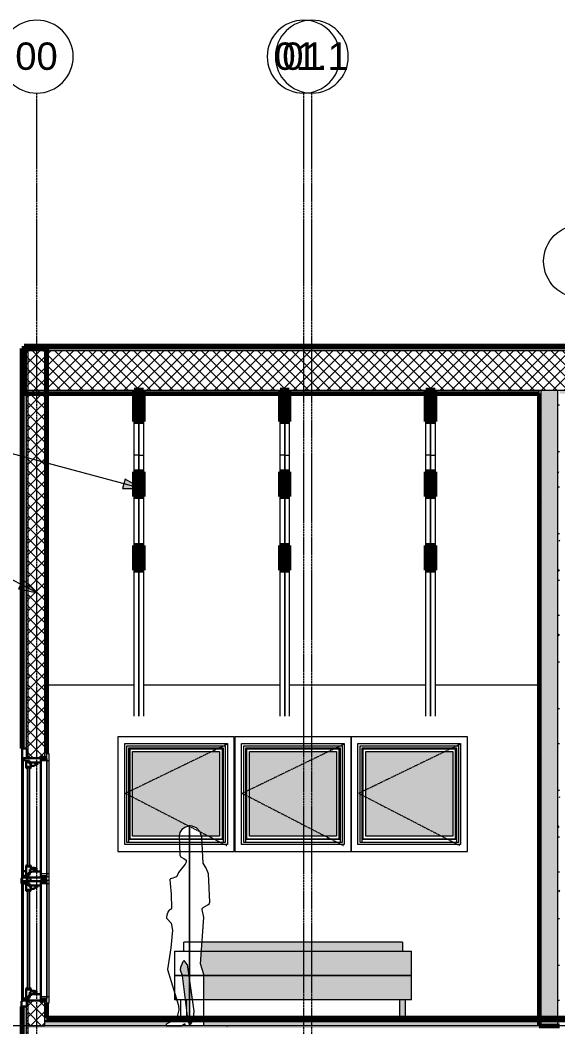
# Model space of a CAD drawing. Header units: inches. Extents: x -3207 to -1923, y -226 to 478.
# Drawn here: x -2717.9 to -2540.9, y 146.9 to 478.1 of the extents above; entities that cross this region are included whole.
import ezdxf

# ---------------------------------------------------------------- set-up
doc = ezdxf.new("R2010")
doc.units = ezdxf.units.IN
doc.header["$MEASUREMENT"] = 0
doc.linetypes.add('Dash 1_16_', pattern=[0.125, 0.0625, -0.0625])
doc.linetypes.add('Grid Line 1_2_', pattern=[0.875, 0.5, -0.125, 0.125, -0.125])
for name, color, linetype, lineweight in [('A-DETL-GENF', 92, 'Continuous', 9), ('A-FLOR', 192, 'Continuous', 18), ('A-FLOR-1', 192, 'Continuous', 60), ('A-FLOR-LEVL-1', 51, 'Grid Line 1_2_', 9), ('A-FLOR-MCUT', 51, 'Continuous', 18), ('A-FLOR-PATT-1', 8, 'Continuous', 9), ('A-GLAZ', 151, 'Continuous', 18), ('A-GLAZ-1', 151, 'Continuous', 9), ('A-GLAZ-2', 151, 'Continuous', 30), ('A-GLAZ-3', 151, 'Dash 1_16_', 9), ('A-ROOF', 132, 'Continuous', 18), ('A-ROOF-1', 132, 'Continuous', 60), ('A-ROOF-PATT-1', 132, 'Continuous', 9), ('A-WALL', 113, 'Continuous', 18), ('A-WALL-PATT-1', 111, 'Continuous', 9), ('G-ANNO-SYMB-1', 111, 'Continuous', 9), ('G-ANNO-TEXT', 231, 'Continuous', 9), ('I-FURN', 30, 'Continuous', 9), ('I-WALL', 2, 'Continuous', 18), ('I-WALL-1', 2, 'Continuous', 60), ('S-BEAM', 12, 'Continuous', 9), ('S-BEAM-1', 12, 'Continuous', 60), ('S-GRID-1', 1, 'Grid Line 1_2_', 9), ('S-GRID-IDEN', 1, 'Continuous', 9)]:
    doc.layers.add(name, color=color, linetype=linetype, lineweight=lineweight)
doc.styles.add('Arial', font='arial.ttf', dxfattribs={"height": 9})
pattern_1 = [(0, (-2625.466, 124.937), (0, 2.399), []), (315, (-2625.466, 124.937), (2.398506, 0), [3.393, -3.393]), (45, (-2625.466, 124.937), (2.398506, 0), [3.393, -3.393])]
pattern_2 = [(0, (-2625.466, 124.937), (15.36, 3.84), [0.634, -10.886, 0.634, -10.886, -61.44]), (0, (-2625.466, 124.937), (15.36, 3.84), [-23.04, 0.634, -22.406, 0.634, -10.886, -26.88]), (0, (-2625.466, 124.937), (15.36, 3.84), [-57.6, 0.634, -7.046, 0.634, -18.566]), (120, (-2619.706, 126.857), (-11.00554, 11.38215), [0.634, -10.886, 0.634, -10.886, -61.44]), (120, (-2619.706, 126.857), (-11.00554, 11.38215), [-23.04, 0.634, -22.406, 0.634, -10.886, -26.88]), (120, (-2619.706, 126.857), (-11.00554, 11.38215), [-57.6, 0.634, -7.046, 0.634, -18.566]), (240, (-2617.786, 134.537), (-4.35446, -15.22215), [0.634, -10.886, 0.634, -10.886, -61.44]), (240, (-2617.786, 134.537), (-4.35446, -15.22215), [-23.04, 0.634, -22.406, 0.634, -10.886, -26.88]), (240, (-2617.786, 134.537), (-4.35446, -15.22215), [-57.6, 0.634, -7.046, 0.634, -18.566])]
pattern_3 = [(45, (-2625.466, 124.937), (-1.856155, 1.856155), []), (135, (-2625.466, 124.937), (-1.856155, -1.856155), [])]

# ---------------------------------------------------------------- blocks, each defined once
blk = doc.blocks.new('Bed-Standard - King 78_ x 80_-1391540-Section 12')
at = {"layer": 'I-FURN'}
for points in [[(-2655.83, 171.75), (-2592.09, 171.75), (-2592.09, 173.75), (-2658.08, 173.75), (-2658.22, 171.75), (-2657.41, 171.75)], [(-2657.41, 173.75), (-2592.09, 173.75), (-2592.09, 174.75), (-2658, 174.75), (-2658.08, 173.75)], [(-2589.84, 163.75), (-2589.09, 163.75), (-2589.09, 171.75), (-2590.09, 171.75), (-2590.09, 163.75)], [(-2589.16, 155.75), (-2589.09, 155.75), (-2589.09, 163.75), (-2590.09, 163.75), (-2590.09, 155.75), (-2589.22, 155.75)], [(-2666.41, 155.75), (-2667.09, 157.98), (-2667.09, 155.75), (-2666.59, 155.75)], [(-2663.09, 152.25), (-2663.09, 155.75), (-2663.52, 155.75), (-2663.11, 152.44)], [(-2593.09, 149.75), (-2591.09, 149.75), (-2591.09, 155.75), (-2593.09, 155.75), (-2593.09, 151.52)]]:
    blk.add_hatch(color=256, dxfattribs=at).paths.add_polyline_path(points, flags=0)
h = blk.add_hatch(color=256, dxfattribs=at)
h.paths.add_polyline_path([(-2601.34, 163.75), (-2590.09, 163.75), (-2590.09, 171.75), (-2658.22, 171.75), (-2658.52, 167.58), (-2657.51, 164.09), (-2657.51, 163.75), (-2637.67, 163.75)], flags=0)
h.paths.add_polyline_path([(-2664.21, 163.75), (-2662.42, 163.75), (-2662.95, 167.35), (-2663.93, 168.76), (-2664.21, 168.37), (-2665.04, 166.55), (-2665.16, 165.54), (-2664.51, 163.75)], flags=0)
h = blk.add_hatch(color=256, dxfattribs=at)
h.paths.add_polyline_path([(-2663.52, 155.75), (-2661.24, 155.75), (-2662.42, 163.75), (-2664.53, 163.75), (-2664.51, 163.69), (-2663.58, 156.23)], flags=0)
h.paths.add_polyline_path([(-2657.41, 155.75), (-2590.09, 155.75), (-2590.09, 163.75), (-2657.51, 163.75), (-2657.46, 155.75)], flags=0)
for p, q in [((-2658, 174.75), (-2664.09, 174.75)), ((-2664.09, 173.75), (-2664.09, 174.75)), ((-2664.09, 171.75), (-2664.09, 173.75)), ((-2592.09, 174.75), (-2658, 174.75)), ((-2592.09, 174.75), (-2592.09, 173.75)), ((-2592.09, 173.75), (-2592.09, 171.75)), ((-2667.09, 171.75), (-2667.09, 163.75)), ((-2667.09, 171.75), (-2666.09, 171.75)), ((-2666.09, 171.75), (-2658.22, 171.75)), ((-2658.22, 171.75), (-2590.09, 171.75)), ((-2590.09, 171.75), (-2589.09, 171.75)), ((-2589.09, 163.75), (-2589.09, 171.75)), ((-2667.09, 163.75), (-2667.09, 157.98)), ((-2667.09, 163.75), (-2666.09, 163.75)), ((-2666.09, 163.75), (-2667.09, 163.75)), ((-2666.09, 163.75), (-2664.53, 163.75)), ((-2664.53, 163.75), (-2666.09, 163.75)), ((-2664.53, 163.75), (-2662.42, 163.75)), ((-2662.42, 163.75), (-2664.53, 163.75)), ((-2662.42, 163.75), (-2657.51, 163.75)), ((-2657.51, 163.75), (-2662.42, 163.75)), ((-2657.51, 163.75), (-2590.09, 163.75)), ((-2590.09, 163.75), (-2657.51, 163.75)), ((-2590.09, 163.75), (-2589.09, 163.75)), ((-2589.09, 163.75), (-2590.09, 163.75)), ((-2589.09, 155.75), (-2589.09, 163.75)), ((-2667.09, 157.98), (-2667.09, 155.75)), ((-2666.42, 155.75), (-2667.09, 155.75)), ((-2666.09, 155.75), (-2666.42, 155.75)), ((-2663.52, 155.75), (-2666.09, 155.75)), ((-2665.09, 155.75), (-2665.09, 149.75)), ((-2661.24, 155.75), (-2663.52, 155.75)), ((-2663.09, 152.25), (-2663.09, 155.75)), ((-2657.46, 155.75), (-2661.24, 155.75)), ((-2590.09, 155.75), (-2657.46, 155.75)), ((-2593.09, 155.75), (-2593.09, 149.75)), ((-2591.09, 149.75), (-2591.09, 155.75)), ((-2589.09, 155.75), (-2590.09, 155.75)), ((-2663.09, 149.75), (-2663.09, 152.25))]:
    blk.add_line(p, q, dxfattribs=at)
blk = doc.blocks.new('florence 23626 - florence 23626-V4-Section 12')
at = {"layer": 'A-DETL-GENF'}
for p, q in [((-2663.53, 212.58), (-2664.7, 211.82)), ((-2661.68, 213.04), (-2663.53, 212.58)), ((-2662.18, 212.91), (-2662.18, 213.25)), ((-2662.18, 213.25), (-2662.18, 212.57)), ((-2662.18, 212.64), (-2662.18, 212.91)), ((-2662.18, 211.04), (-2662.18, 212.64)), ((-2662.18, 212.57), (-2662.18, 211.01)), ((-2659.85, 212.4), (-2661.68, 213.04)), ((-2658.7, 211.05), (-2659.85, 212.4)), ((-2665.32, 210.85), (-2665.57, 209.76)), ((-2665.57, 209.76), (-2665.32, 203.53)), ((-2664.7, 211.82), (-2665.32, 210.85)), ((-2662.18, 208.82), (-2662.18, 211.04)), ((-2662.18, 211.01), (-2662.18, 208.9)), ((-2662.18, 208.9), (-2662.18, 201.86)), ((-2662.18, 206.33), (-2662.18, 208.82)), ((-2658.08, 209.19), (-2658.7, 211.05)), ((-2657.7, 200.7), (-2658.08, 209.19)), ((-2662.18, 200.89), (-2662.18, 206.33)), ((-2665.32, 203.53), (-2665.14, 202.94)), ((-2665.14, 202.94), (-2664.88, 202.71)), ((-2664.88, 202.71), (-2664, 202.31)), ((-2664, 202.31), (-2663.32, 201.68)), ((-2663.61, 200.44), (-2665.84, 197.63)), ((-2663.33, 201.05), (-2663.61, 200.44)), ((-2663.32, 201.68), (-2663.33, 201.05)), ((-2662.18, 201.86), (-2662.18, 201.26)), ((-2662.18, 201.26), (-2662.18, 199.77)), ((-2662.18, 200.07), (-2662.18, 200.89)), ((-2662.18, 198.14), (-2662.18, 200.07)), ((-2662.18, 199.77), (-2662.18, 195.38)), ((-2656.64, 199.08), (-2657.7, 200.7)), ((-2655.98, 197.23), (-2656.64, 199.08)), ((-2668.44, 195.56), (-2668.61, 195.38)), ((-2668.09, 195.7), (-2668.44, 195.56)), ((-2667.63, 195.82), (-2668.09, 195.7)), ((-2667.13, 195.97), (-2667.63, 195.82)), ((-2666.69, 196.15), (-2667.13, 195.97)), ((-2666.36, 196.39), (-2666.69, 196.15)), ((-2665.84, 197.63), (-2666.36, 196.39)), ((-2662.18, 195.53), (-2662.18, 198.14)), ((-2662.18, 186.65), (-2662.18, 195.53)), ((-2655.44, 187.91), (-2655.98, 197.23)), ((-2668.61, 195.38), (-2668.52, 194.1)), ((-2668.52, 194.1), (-2668.2, 190.52)), ((-2662.18, 195.38), (-2662.18, 190.27)), ((-2668.2, 190.52), (-2668.14, 185.94)), ((-2662.18, 191.47), (-2662.18, 191.97)), ((-2662.18, 189.25), (-2662.18, 191.97)), ((-2662.18, 191.47), (-2662.18, 189.08)), ((-2662.18, 190.27), (-2662.18, 189.07)), ((-2662.18, 188.56), (-2662.18, 189.25)), ((-2662.18, 189.08), (-2662.18, 187.89)), ((-2662.18, 189.07), (-2662.18, 183.39)), ((-2668.45, 185.52), (-2668.84, 185.25)), ((-2668.14, 185.94), (-2668.45, 185.52)), ((-2662.18, 188.07), (-2662.18, 188.56)), ((-2662.18, 187.89), (-2662.18, 188.07)), ((-2662.18, 186.39), (-2662.18, 186.65)), ((-2662.18, 186.1), (-2662.18, 186.39)), ((-2662.18, 185.82), (-2662.18, 186.1)), ((-2662.18, 185.56), (-2662.18, 185.82)), ((-2662.18, 185.35), (-2662.18, 185.56)), ((-2658.01, 185.52), (-2657.99, 185.87)), ((-2657.41, 182.88), (-2658.01, 185.52)), ((-2657.99, 185.87), (-2657.69, 186.17)), ((-2657.69, 186.17), (-2656.09, 187.03)), ((-2656.09, 187.03), (-2655.66, 187.41)), ((-2655.66, 187.41), (-2655.44, 187.91)), ((-2669.66, 183.65), (-2669.75, 183.1)), ((-2669.75, 183.1), (-2669.71, 182.66)), ((-2669.71, 182.66), (-2669.52, 182.41)), ((-2669.19, 184.79), (-2669.66, 183.65)), ((-2669.52, 182.41), (-2668.23, 180.98)), ((-2668.84, 185.25), (-2669.19, 184.79)), ((-2662.18, 185.2), (-2662.18, 185.35)), ((-2662.18, 185.15), (-2662.18, 185.2)), ((-2662.18, 176.93), (-2662.18, 185.15)), ((-2662.18, 183.39), (-2662.18, 181.06)), ((-2658.52, 167.58), (-2657.41, 182.88)), ((-2668.23, 180.98), (-2667.75, 178.7)), ((-2662.18, 181.06), (-2662.18, 179.43)), ((-2662.18, 179.43), (-2662.18, 178.37)), ((-2667.75, 178.7), (-2668.3, 172.86)), ((-2662.18, 178.37), (-2662.18, 177.71)), ((-2662.18, 177.71), (-2662.18, 177.01)), ((-2662.18, 177.01), (-2662.18, 176.69)), ((-2662.18, 175.75), (-2662.18, 176.93)), ((-2662.18, 176.69), (-2662.18, 169.91)), ((-2662.18, 170.08), (-2662.18, 175.75)), ((-2668.3, 172.86), (-2669.45, 165.76)), ((-2662.18, 169.12), (-2662.18, 170.08)), ((-2662.18, 169.91), (-2662.18, 168.98)), ((-2662.18, 168.63), (-2662.18, 169.12)), ((-2662.18, 168.98), (-2662.18, 167.25)), ((-2669.45, 165.76), (-2665.83, 153.86)), ((-2665.16, 165.54), (-2665.04, 166.55)), ((-2665.04, 166.55), (-2664.21, 168.37)), ((-2664.21, 168.37), (-2663.93, 168.76)), ((-2662.95, 167.35), (-2663.93, 168.76)), ((-2662.95, 167.35), (-2660.7, 152.08)), ((-2662.18, 162.11), (-2662.18, 168.63)), ((-2662.18, 168.38), (-2662.18, 162.11)), ((-2662.18, 168.33), (-2662.18, 168.38)), ((-2662.18, 147.25), (-2662.18, 168.33)), ((-2662.18, 167.25), (-2662.18, 150.06)), ((-2657.51, 164.09), (-2658.52, 167.58)), ((-2664.51, 163.69), (-2665.16, 165.54)), ((-2662.76, 149.63), (-2664.51, 163.69)), ((-2657.41, 147.25), (-2657.51, 164.09)), ((-2662.18, 150.71), (-2662.18, 162.11)), ((-2662.18, 162.11), (-2662.18, 147.86)), ((-2665.73, 152.44), (-2666.28, 150.24)), ((-2665.83, 153.86), (-2665.73, 152.44)), ((-2667.26, 149.07), (-2669.85, 147.8)), ((-2666.71, 149.57), (-2667.26, 149.07)), ((-2666.28, 150.24), (-2666.71, 149.57)), ((-2662.63, 148.72), (-2662.76, 149.63)), ((-2662.18, 150.1), (-2662.18, 150.71)), ((-2662.18, 149.75), (-2662.18, 150.1)), ((-2662.18, 150.06), (-2662.18, 149.65)), ((-2662.18, 149.65), (-2662.18, 149.27)), ((-2662.18, 149.27), (-2662.18, 147.71)), ((-2661.07, 149.08), (-2662, 147.7)), ((-2660.7, 152.08), (-2661.07, 149.08)), ((-2672.35, 147.25), (-2675.83, 147.25)), ((-2662.68, 147.25), (-2675.83, 147.25)), ((-2669.85, 147.8), (-2669.91, 147.25)), ((-2669.91, 147.25), (-2664.8, 147.25)), ((-2664.8, 147.25), (-2664.08, 147.75)), ((-2664.08, 147.75), (-2663.83, 147.86)), ((-2663.83, 147.86), (-2663.76, 147.83)), ((-2663.76, 147.83), (-2663.71, 147.79)), ((-2663.71, 147.79), (-2663.58, 147.25)), ((-2657.41, 147.25), (-2663.58, 147.25)), ((-2659.66, 147.25), (-2662.68, 147.25)), ((-2662.38, 148.04), (-2662.63, 148.72)), ((-2662, 147.7), (-2662.38, 148.04)), ((-2662.18, 147.86), (-2662.18, 147.25)), ((-2662.18, 147.71), (-2662.18, 147.25)), ((-2656.89, 147.25), (-2659.66, 147.25)), ((-2654.45, 147.25), (-2656.89, 147.25)), ((-2652.41, 147.25), (-2654.45, 147.25)), ((-2650.86, 147.25), (-2652.41, 147.25)), ((-2649.87, 147.25), (-2650.86, 147.25)), ((-2650.04, 147.25), (-2649.87, 147.25)), ((-2649.87, 147.25), (-2649.52, 147.25)), ((-2649.52, 147.25), (-2649.87, 147.25))]:
    blk.add_line(p, q, dxfattribs=at)
blk = doc.blocks.new('Window-Casement-Andersen-A_Series - 3_-3 1_4_ x 3_-3 1_4_-2095458-Section 12')
at = {"layer": 'A-GLAZ-1'}
for p, q in [((-2709.09, 196.34), (-2708.46, 196.34)), ((-2709.09, 154.63), (-2709.09, 196.34)), ((-2708.46, 196.34), (-2708.46, 154.63)), ((-2711.15, 194.78), (-2709.09, 194.78)), ((-2711.15, 156.19), (-2711.15, 194.78)), ((-2711.15, 194.09), (-2709.09, 194.09)), ((-2709.09, 194.78), (-2709.09, 156.19)), ((-2709.09, 194.09), (-2708.46, 194.09)), ((-2715.57, 191.5), (-2715.57, 159.68)), ((-2715.45, 191.98), (-2715.45, 191.5)), ((-2715.45, 191.65), (-2714.93, 191.65)), ((-2715.45, 191.5), (-2715.45, 159.68)), ((-2714.93, 191.5), (-2714.93, 191.98)), ((-2714.93, 191.5), (-2714.93, 159.68)), ((-2714.81, 191.5), (-2714.81, 159.68)), ((-2715.45, 159.18), (-2715.45, 159.68)), ((-2715.45, 159.51), (-2714.93, 159.51)), ((-2714.93, 159.68), (-2714.93, 159.18)), ((-2711.15, 156.88), (-2709.09, 156.88)), ((-2709.09, 156.19), (-2711.15, 156.19)), ((-2709.09, 156.88), (-2708.46, 156.88)), ((-2708.46, 154.63), (-2709.09, 154.63))]:
    blk.add_line(p, q, dxfattribs=at)
at = {"layer": 'A-GLAZ-2'}
for p, q in [((-2717.21, 198.06), (-2715.71, 198.06)), ((-2717.21, 198.06), (-2717.02, 198.06)), ((-2717.21, 155.43), (-2717.21, 198.06)), ((-2717.21, 197.56), (-2717.21, 197.19)), ((-2717.21, 197.19), (-2717.21, 194.56)), ((-2715.71, 196), (-2715.71, 194.81)), ((-2717.21, 194.56), (-2717.02, 194.56)), ((-2717.02, 194.81), (-2711.15, 194.81)), ((-2717.02, 155.56), (-2717.02, 194.81)), ((-2715.49, 194.01), (-2717.02, 194.19)), ((-2715.95, 191.69), (-2715.95, 193.83)), ((-2715.95, 193.83), (-2715.48, 193.75)), ((-2714.84, 194.01), (-2715.49, 194.01)), ((-2715.48, 193.75), (-2715.48, 193.58)), ((-2715.48, 193.58), (-2714.98, 193.58)), ((-2714.98, 193.58), (-2714.98, 193.06)), ((-2714.98, 193.06), (-2714.36, 193.06)), ((-2714.84, 193.25), (-2714.84, 194.01)), ((-2714.36, 193.25), (-2714.84, 193.25)), ((-2714.36, 193.38), (-2714.36, 191.82)), ((-2711.31, 193.38), (-2714.36, 193.38)), ((-2713.17, 192.34), (-2714.36, 192.34)), ((-2712.36, 192.7), (-2713.17, 192.7)), ((-2713.17, 192.7), (-2713.17, 192.34)), ((-2712.36, 193.38), (-2712.36, 192.7)), ((-2711.15, 193.54), (-2711.31, 193.38)), ((-2711.15, 194.81), (-2711.15, 155.56)), ((-2715.62, 191.5), (-2715.95, 191.69)), ((-2715.57, 191.5), (-2715.62, 191.5)), ((-2715.57, 191.98), (-2714.81, 191.98)), ((-2715.57, 191.98), (-2715.57, 191.5)), ((-2714.81, 191.98), (-2714.81, 191.5)), ((-2714.68, 191.5), (-2714.81, 191.5)), ((-2714.36, 191.82), (-2714.68, 191.5)), ((-2715.95, 159.48), (-2715.62, 159.68)), ((-2715.95, 156.54), (-2715.95, 159.48)), ((-2715.62, 159.68), (-2715.57, 159.68)), ((-2715.57, 159.68), (-2715.57, 159.18)), ((-2715.57, 159.18), (-2714.81, 159.18)), ((-2714.81, 159.18), (-2714.81, 159.68)), ((-2714.81, 159.68), (-2714.68, 159.68)), ((-2714.68, 159.68), (-2714.36, 159.38)), ((-2714.36, 159.38), (-2714.36, 158.26)), ((-2715.49, 156.36), (-2717.02, 156.19)), ((-2715.65, 156.6), (-2715.95, 156.54)), ((-2715.48, 156.6), (-2715.65, 156.6)), ((-2714.84, 156.36), (-2715.49, 156.36)), ((-2714.98, 156.8), (-2715.48, 156.8)), ((-2715.48, 156.8), (-2715.48, 156.6)), ((-2714.74, 157.39), (-2714.98, 157.39)), ((-2714.98, 157.39), (-2714.98, 156.8)), ((-2714.84, 157.13), (-2714.84, 156.36)), ((-2714.38, 157.13), (-2714.84, 157.13)), ((-2714.36, 158.26), (-2714.74, 158.26)), ((-2714.74, 158.26), (-2714.74, 157.39)), ((-2711.31, 157.59), (-2714.38, 157.59)), ((-2714.38, 157.59), (-2714.38, 157.13)), ((-2714.36, 158.74), (-2713.17, 158.74)), ((-2714.36, 158.48), (-2713.93, 158.48)), ((-2713.93, 158.48), (-2713.17, 158.28)), ((-2713.17, 158.74), (-2713.16, 158.64)), ((-2713.17, 158.28), (-2713.17, 157.59)), ((-2712.56, 158.64), (-2713.16, 158.64)), ((-2712.56, 157.59), (-2712.56, 158.64)), ((-2711.15, 157.43), (-2711.31, 157.59)), ((-2717.52, 155.38), (-2717.02, 155.46)), ((-2717.52, 153.63), (-2717.52, 155.38)), ((-2715.71, 153.63), (-2717.52, 153.63)), ((-2717.02, 155.46), (-2717.21, 155.43)), ((-2717.21, 153.63), (-2715.71, 153.63)), ((-2711.15, 155.56), (-2717.02, 155.56)), ((-2717.02, 155.56), (-2717.02, 155.46)), ((-2717.02, 155.46), (-2717.02, 155.56)), ((-2715.71, 155.56), (-2715.71, 153.94)), ((-2715.71, 155.56), (-2715.71, 153.63))]:
    blk.add_line(p, q, dxfattribs=at)
blk = doc.blocks.new('Window-Casement-Andersen-A_Series - 3_-3 1_4_ x 3_-3 1_4_-V5-Section 12')
at = {"layer": 'A-GLAZ-1'}
for p, q in [((-2711.15, 235.22), (-2709.09, 235.22)), ((-2711.15, 196.62), (-2711.15, 235.22)), ((-2709.09, 236.78), (-2708.46, 236.78)), ((-2709.09, 195.06), (-2709.09, 236.78)), ((-2709.09, 235.22), (-2709.09, 196.62)), ((-2708.46, 236.78), (-2708.46, 195.06)), ((-2715.57, 231.94), (-2715.57, 200.11)), ((-2715.45, 232.42), (-2715.45, 231.94)), ((-2715.45, 232.09), (-2714.93, 232.09)), ((-2715.45, 231.94), (-2715.45, 200.11)), ((-2714.93, 231.94), (-2714.93, 232.42)), ((-2714.93, 231.94), (-2714.93, 200.11)), ((-2714.81, 231.94), (-2714.81, 200.11)), ((-2711.15, 234.53), (-2709.09, 234.53)), ((-2709.09, 234.53), (-2708.46, 234.53)), ((-2715.45, 199.62), (-2715.45, 200.11)), ((-2715.45, 199.95), (-2714.93, 199.95)), ((-2714.93, 200.11), (-2714.93, 199.62)), ((-2711.15, 197.31), (-2709.09, 197.31)), ((-2709.09, 196.62), (-2711.15, 196.62)), ((-2709.09, 197.31), (-2708.46, 197.31)), ((-2708.46, 195.06), (-2709.09, 195.06))]:
    blk.add_line(p, q, dxfattribs=at)
at = {"layer": 'A-GLAZ-2'}
for p, q in [((-2717.21, 238.5), (-2715.71, 238.5)), ((-2717.21, 238.5), (-2715.71, 238.5)), ((-2717.21, 195.87), (-2717.21, 238.5)), ((-2717.21, 238), (-2717.21, 237.62)), ((-2717.21, 237.62), (-2717.21, 235)), ((-2717.02, 235.25), (-2711.15, 235.25)), ((-2717.02, 196), (-2717.02, 235.25)), ((-2715.71, 238.5), (-2715.71, 235.25)), ((-2711.15, 235.25), (-2711.15, 196)), ((-2717.21, 235), (-2717.02, 235)), ((-2715.49, 234.45), (-2717.02, 234.62)), ((-2715.95, 232.13), (-2715.95, 234.27)), ((-2715.95, 234.27), (-2715.48, 234.18)), ((-2715.62, 231.94), (-2715.95, 232.13)), ((-2715.57, 231.94), (-2715.62, 231.94)), ((-2715.57, 232.42), (-2714.81, 232.42)), ((-2715.57, 232.42), (-2715.57, 231.94)), ((-2714.84, 234.45), (-2715.49, 234.45)), ((-2715.48, 234.18), (-2715.48, 234.01)), ((-2715.48, 234.01), (-2714.98, 234.01)), ((-2714.98, 234.01), (-2714.98, 233.5)), ((-2714.98, 233.5), (-2714.36, 233.5)), ((-2714.84, 233.68), (-2714.84, 234.45)), ((-2714.36, 233.68), (-2714.84, 233.68)), ((-2714.81, 232.42), (-2714.81, 231.94)), ((-2714.68, 231.94), (-2714.81, 231.94)), ((-2714.36, 232.26), (-2714.68, 231.94)), ((-2714.36, 233.82), (-2714.36, 232.26)), ((-2711.31, 233.82), (-2714.36, 233.82)), ((-2713.17, 232.78), (-2714.36, 232.78)), ((-2712.36, 233.14), (-2713.17, 233.14)), ((-2713.17, 233.14), (-2713.17, 232.78)), ((-2712.36, 233.82), (-2712.36, 233.14)), ((-2711.15, 233.97), (-2711.31, 233.82)), ((-2715.95, 199.92), (-2715.62, 200.11)), ((-2715.95, 196.98), (-2715.95, 199.92)), ((-2715.62, 200.11), (-2715.57, 200.11)), ((-2715.57, 200.11), (-2715.57, 199.62)), ((-2715.57, 199.62), (-2714.81, 199.62)), ((-2714.81, 199.62), (-2714.81, 200.11)), ((-2714.81, 200.11), (-2714.68, 200.11)), ((-2714.68, 200.11), (-2714.36, 199.81)), ((-2714.36, 199.81), (-2714.36, 198.7)), ((-2714.36, 199.18), (-2713.17, 199.18)), ((-2714.36, 198.92), (-2713.93, 198.92)), ((-2713.93, 198.92), (-2713.17, 198.71)), ((-2713.17, 199.18), (-2713.16, 199.08)), ((-2712.56, 199.08), (-2713.16, 199.08)), ((-2712.56, 198.02), (-2712.56, 199.08)), ((-2717.52, 195.81), (-2717.02, 195.9)), ((-2717.52, 194.06), (-2717.52, 195.81)), ((-2717.02, 195.9), (-2717.21, 195.87)), ((-2715.49, 196.8), (-2717.02, 196.62)), ((-2711.15, 196), (-2717.02, 196)), ((-2717.02, 196), (-2717.02, 195.9)), ((-2717.02, 195.9), (-2717.02, 196)), ((-2715.65, 197.04), (-2715.95, 196.98)), ((-2715.71, 196), (-2715.71, 194.37)), ((-2715.71, 196), (-2715.71, 194.81)), ((-2715.48, 197.04), (-2715.65, 197.04)), ((-2714.84, 196.8), (-2715.49, 196.8)), ((-2714.98, 197.24), (-2715.48, 197.24)), ((-2715.48, 197.24), (-2715.48, 197.04)), ((-2714.74, 197.83), (-2714.98, 197.83)), ((-2714.98, 197.83), (-2714.98, 197.24)), ((-2714.84, 197.57), (-2714.84, 196.8)), ((-2714.38, 197.57), (-2714.84, 197.57)), ((-2714.36, 198.7), (-2714.74, 198.7)), ((-2714.74, 198.7), (-2714.74, 197.83)), ((-2711.31, 198.02), (-2714.38, 198.02)), ((-2714.38, 198.02), (-2714.38, 197.57)), ((-2713.17, 198.71), (-2713.17, 198.02)), ((-2711.15, 197.87), (-2711.31, 198.02)), ((-2717.02, 194.06), (-2717.52, 194.06)), ((-2717.21, 194.06), (-2715.71, 194.06))]:
    blk.add_line(p, q, dxfattribs=at)
blk = doc.blocks.new('Truss - Truss-2014843-Section 12')
at = {"layer": 'S-BEAM'}
for p, q in [((-2680.34, 335), (-2680.34, 346.08)), ((-2678.84, 335), (-2678.84, 346.08)), ((-2678.84, 346.08), (-2678.84, 335)), ((-2677.34, 346.08), (-2677.34, 335)), ((-2680.34, 329.46), (-2680.34, 335)), ((-2678.84, 335), (-2680.34, 335)), ((-2678.84, 335), (-2677.34, 335)), ((-2678.84, 329.46), (-2678.84, 335)), ((-2678.84, 335), (-2678.84, 329.46)), ((-2677.34, 335), (-2677.34, 329.46)), ((-2680.34, 305.22), (-2680.34, 321.36)), ((-2678.84, 305.22), (-2678.84, 321.36)), ((-2678.84, 321.36), (-2678.84, 305.22)), ((-2677.34, 321.36), (-2677.34, 305.22)), ((-2680.34, 249.12), (-2680.34, 297.11)), ((-2678.84, 297.11), (-2678.84, 249.12)), ((-2678.84, 249.12), (-2678.84, 297.11)), ((-2677.34, 297.11), (-2677.34, 249.12))]:
    blk.add_line(p, q, dxfattribs=at)
at = {"layer": 'S-BEAM-1'}
for p, q in [((-2678.84, 356.33), (-2680.34, 356.33)), ((-2680.34, 356.33), (-2680.34, 346.08)), ((-2677.34, 356.33), (-2678.84, 356.33)), ((-2678.84, 356.33), (-2678.84, 346.08)), ((-2678.84, 346.08), (-2678.84, 356.33)), ((-2677.34, 346.08), (-2677.34, 356.33)), ((-2680.34, 346.08), (-2678.84, 346.08)), ((-2678.84, 346.08), (-2677.34, 346.08)), ((-2680.34, 329.46), (-2680.34, 321.36)), ((-2678.84, 329.46), (-2680.34, 329.46)), ((-2678.84, 329.46), (-2678.84, 321.36)), ((-2677.34, 329.46), (-2678.84, 329.46)), ((-2678.84, 321.36), (-2678.84, 329.46)), ((-2677.34, 321.36), (-2677.34, 329.46)), ((-2680.34, 321.36), (-2678.84, 321.36)), ((-2678.84, 321.36), (-2677.34, 321.36)), ((-2678.84, 305.22), (-2680.34, 305.22)), ((-2680.34, 305.22), (-2680.34, 297.11)), ((-2678.84, 297.11), (-2678.84, 305.22)), ((-2677.34, 305.22), (-2678.84, 305.22)), ((-2678.84, 305.22), (-2678.84, 297.11)), ((-2677.34, 297.11), (-2677.34, 305.22)), ((-2680.34, 297.11), (-2678.84, 297.11)), ((-2678.84, 297.11), (-2677.34, 297.11))]:
    blk.add_line(p, q, dxfattribs=at)
blk = doc.blocks.new('Window-Casement-Andersen-A_Series - 35-1_4_ x 35-1_4_-2097275-Section 12')
at = {"layer": 'A-GLAZ'}
blk.add_hatch(color=256, dxfattribs=at).paths.add_polyline_path([(-2619.51, 209.68), (-2613.84, 209.68), (-2613.84, 237.5), (-2642.46, 237.5), (-2642.46, 209.68), (-2637.67, 209.68)], flags=0)
at = {"layer": 'A-GLAZ-1'}
for p, q in [((-2608.99, 242.34), (-2647.31, 242.34)), ((-2647.31, 242.34), (-2647.31, 204.63)), ((-2608.99, 204.63), (-2608.99, 242.34)), ((-2645.06, 206.88), (-2645.06, 240.09)), ((-2645.06, 240.09), (-2611.24, 240.09)), ((-2644.34, 239.38), (-2611.96, 239.38)), ((-2644.34, 207.59), (-2644.34, 239.38)), ((-2643.66, 207.59), (-2643.66, 238.7)), ((-2643.66, 238.7), (-2612.64, 238.7)), ((-2612.64, 238.7), (-2612.64, 207.59)), ((-2611.96, 239.38), (-2611.96, 207.59)), ((-2611.24, 240.09), (-2611.24, 206.88)), ((-2643.3, 208.74), (-2643.3, 238.34)), ((-2643.3, 238.34), (-2612.99, 238.34)), ((-2642.46, 209.68), (-2642.46, 237.5)), ((-2642.46, 237.5), (-2613.84, 237.5)), ((-2613.84, 237.5), (-2613.84, 209.68)), ((-2612.99, 238.34), (-2612.99, 208.74)), ((-2643.3, 208.74), (-2612.99, 208.74)), ((-2613.84, 209.68), (-2642.46, 209.68)), ((-2611.24, 206.88), (-2645.06, 206.88)), ((-2611.96, 207.59), (-2644.34, 207.59)), ((-2643.66, 208.64), (-2612.64, 208.64)), ((-2647.31, 204.63), (-2608.99, 204.63))]:
    blk.add_line(p, q, dxfattribs=at)
at = {"layer": 'A-GLAZ-3'}
for p, q in [((-2611.49, 239.83), (-2644.79, 223.71)), ((-2644.79, 223.71), (-2611.49, 206.54))]:
    blk.add_line(p, q, dxfattribs=at)
blk = doc.blocks.new('Window-Casement-Andersen-A_Series - 35-1_4_ x 35-1_4_-V8-Section 12')
at = {"layer": 'A-GLAZ'}
blk.add_hatch(color=256, dxfattribs=at).paths.add_polyline_path([(-2652.27, 209.68), (-2652.27, 237.5), (-2680.9, 237.5), (-2680.9, 209.68), (-2665.56, 209.68), (-2665.57, 209.76), (-2665.32, 210.86), (-2664.7, 211.82), (-2663.53, 212.58), (-2661.68, 213.04), (-2659.85, 212.4), (-2658.7, 211.05), (-2658.24, 209.68), (-2655.83, 209.68)], flags=0)
at = {"layer": 'A-GLAZ-1'}
for p, q in [((-2647.43, 242.34), (-2685.74, 242.34)), ((-2685.74, 242.34), (-2685.74, 204.63)), ((-2647.43, 204.63), (-2647.43, 242.34)), ((-2683.49, 206.88), (-2683.49, 240.09)), ((-2683.49, 240.09), (-2649.68, 240.09)), ((-2682.78, 239.38), (-2650.4, 239.38)), ((-2682.78, 207.59), (-2682.78, 239.38)), ((-2682.1, 207.59), (-2682.1, 238.7)), ((-2682.1, 238.7), (-2651.07, 238.7)), ((-2651.07, 238.7), (-2651.07, 207.59)), ((-2650.4, 239.38), (-2650.4, 207.59)), ((-2649.68, 240.09), (-2649.68, 206.88)), ((-2681.74, 208.74), (-2681.74, 238.34)), ((-2681.74, 238.34), (-2651.43, 238.34)), ((-2680.9, 209.68), (-2680.9, 237.5)), ((-2680.9, 237.5), (-2652.27, 237.5)), ((-2652.27, 237.5), (-2652.27, 209.68)), ((-2651.43, 238.34), (-2651.43, 208.74)), ((-2681.74, 208.74), (-2665.53, 208.74)), ((-2665.56, 209.68), (-2680.9, 209.68)), ((-2658.24, 209.68), (-2665.56, 209.68)), ((-2665.53, 208.74), (-2658.06, 208.74)), ((-2652.27, 209.68), (-2658.24, 209.68)), ((-2658.06, 208.74), (-2651.43, 208.74)), ((-2665.45, 206.88), (-2683.49, 206.88)), ((-2665.48, 207.59), (-2682.78, 207.59)), ((-2682.1, 208.64), (-2665.52, 208.64)), ((-2665.52, 208.64), (-2658.06, 208.64)), ((-2658.01, 207.59), (-2665.48, 207.59)), ((-2657.98, 206.88), (-2665.45, 206.88)), ((-2658.06, 208.64), (-2651.07, 208.64)), ((-2650.4, 207.59), (-2658.01, 207.59)), ((-2649.68, 206.88), (-2657.98, 206.88)), ((-2685.74, 204.63), (-2665.36, 204.63)), ((-2665.36, 204.63), (-2657.88, 204.63)), ((-2657.88, 204.63), (-2647.43, 204.63))]:
    blk.add_line(p, q, dxfattribs=at)
at = {"layer": 'A-GLAZ-3'}
for p, q in [((-2649.93, 239.83), (-2683.23, 223.71)), ((-2683.23, 223.71), (-2662.25, 212.89)), ((-2662.25, 212.89), (-2658.72, 211.08)), ((-2658.72, 211.08), (-2649.93, 206.54))]:
    blk.add_line(p, q, dxfattribs=at)
blk = doc.blocks.new('Grid - Grid Head - Circle-50561-Section 12')
at = {"layer": 'S-GRID-IDEN'}
for start, end in [(0, 180), (180, 360)]:
    blk.add_arc((-2527.62, 466.14), 12, start, end, dxfattribs=at)
blk = doc.blocks.new('Section - Section Head - Filled-22785-Section 12')
at = {"layer": 'G-ANNO-SYMB-1'}
h = blk.add_hatch(color=256, dxfattribs=at)
edge = h.paths.add_edge_path(flags=0)
edge.add_arc((-2077.8, 396.38), 12.02, 90, 132.0784, ccw=False)
edge.add_line((-2077.8, 408.39), (-2077.8, 413.35))
edge.add_line((-2077.8, 413.35), (-2085.85, 405.29))
h = blk.add_hatch(color=256, dxfattribs=at)
edge = h.paths.add_edge_path(flags=0)
edge.add_line((-2086.28, 404.86), (-2094.77, 396.38))
edge.add_line((-2094.77, 396.38), (-2089.8, 396.38))
edge.add_arc((-2077.8, 396.38), 12, 135, 180, ccw=False)
h = blk.add_hatch(color=256, dxfattribs=at)
edge = h.paths.add_edge_path(flags=0)
edge.add_arc((-2077.8, 396.38), 12, 180, 225, ccw=False)
edge.add_line((-2089.8, 396.38), (-2094.77, 396.38))
edge.add_line((-2094.77, 396.38), (-2086.28, 387.89))
h = blk.add_hatch(color=256, dxfattribs=at)
edge = h.paths.add_edge_path(flags=0)
edge.add_line((-2085.85, 387.46), (-2077.8, 379.41))
edge.add_line((-2077.8, 379.41), (-2077.8, 384.36))
edge.add_arc((-2077.8, 396.38), 12.02, 227.9216, 270, ccw=False)
for p, q in [((-2085.85, 405.29), (-2077.8, 413.35)), ((-2077.8, 413.35), (-2077.8, 408.39)), ((-2094.77, 396.38), (-2086.28, 404.86)), ((-2089.8, 396.38), (-2094.77, 396.38)), ((-2086.28, 387.89), (-2094.77, 396.38)), ((-2094.77, 396.38), (-2089.8, 396.38)), ((-2077.8, 379.41), (-2085.85, 387.46)), ((-2077.8, 384.36), (-2077.8, 379.41))]:
    blk.add_line(p, q, dxfattribs=at)
for centre, radius, start, end in [((-2077.8, 396.39), 12, 90, 270), ((-2077.8, 396.38), 12.02, 90, 132.0784), ((-2077.8, 396.39), 12, 270, 90), ((-2077.8, 396.38), 12, 135, 180), ((-2077.8, 396.38), 12, 180, 225), ((-2077.8, 396.38), 12.02, 227.9216, 270)]:
    blk.add_arc(centre, radius, start, end, dxfattribs=at)

msp = doc.modelspace()

# ---------------------------------------------------------------- hatches: boundary and pattern name
at = {"layer": 'A-FLOR'}
h = msp.add_hatch(color=256, dxfattribs=at)
h.paths.add_polyline_path([(-2565.01919, 149), (-2547.08668, 149), (-2547.08668, 149.75), (-2657.42732, 149.75), (-2657.41321, 149), (-2583.18114, 149)], flags=0)
h.paths.add_polyline_path([(-2692.15282, 149), (-2667.40478, 149), (-2667.2583, 149.07179), (-2666.70914, 149.56678), (-2666.59306, 149.75), (-2709.08668, 149.75), (-2709.08668, 149)], flags=0)
h.paths.add_polyline_path([(-2056.4847, 149), (-2024.58668, 149), (-2024.58668, 149.75), (-2260.08668, 149.75), (-2260.08668, 149), (-2065.56568, 149)], flags=0)
h.paths.add_polyline_path([(-2662.66679, 149), (-2661.11859, 149), (-2661.06686, 149.07649), (-2660.98529, 149.75), (-2662.77664, 149.75), (-2662.69211, 149.16791)], flags=0)
h = msp.add_hatch(color=256, dxfattribs=at)
h.paths.add_polyline_path([(-2259.26362, 147.25), (-2023.83668, 147.25), (-2023.83668, 148.5), (-2260.08668, 148.5), (-2260.08668, 147.25)], flags=0)
h.paths.add_polyline_path([(-2709.83668, 147.25), (-2669.91308, 147.25), (-2669.84501, 147.80394), (-2668.42489, 148.5), (-2709.83668, 148.5), (-2709.83668, 148.06721)], flags=0)
h.paths.add_polyline_path([(-2540.33668, 147.25), (-2540.33668, 148.5), (-2540.96168, 148.5), (-2540.96168, 147.25)], flags=0)
h.paths.add_polyline_path([(-2663.58175, 147.25), (-2663.71465, 147.78547), (-2663.75856, 147.83427), (-2663.82698, 147.85768), (-2664.0848, 147.75129), (-2664.79501, 147.25), (-2663.71465, 147.25)], flags=0)
h.paths.add_polyline_path([(-2655.82893, 147.25), (-2546.46168, 147.25), (-2546.46168, 148.5), (-2657.42026, 148.5), (-2657.41321, 147.25)], flags=0)
h.paths.add_polyline_path([(-2662.00008, 147.69648), (-2661.45671, 148.5), (-2662.54621, 148.5), (-2662.38391, 148.04003)], flags=0)
at = {"layer": 'A-FLOR-PATT-1'}
h = msp.add_hatch(dxfattribs=at)
h.set_pattern_fill('FP_4', color=256, style=0, pattern_type=2)
h.set_pattern_definition(pattern_1)
h.paths.add_polyline_path([(-2715.33668, 146.5), (-2540.33668, 146.5), (-2540.33668, 147.25), (-2715.33668, 147.25)], flags=0)
h.paths.add_polyline_path([(-2024.58668, 146.5), (-2022.83668, 146.5), (-2022.83668, 147.25), (-2260.08668, 147.25), (-2260.08668, 146.5), (-2044.96168, 146.5)], flags=0)
h = msp.add_hatch(dxfattribs=at)
h.set_pattern_fill('FP_4', color=256, style=0, pattern_type=2)
h.set_pattern_definition(pattern_1)
h.paths.add_polyline_path([(-2038.33255, 148.5), (-2023.83668, 148.5), (-2023.83668, 149), (-2260.08668, 149), (-2260.08668, 148.5), (-2056.4847, 148.5)], flags=0)
h.paths.add_polyline_path([(-2709.83668, 148.5), (-2668.42489, 148.5), (-2667.40478, 149), (-2709.83668, 149)], flags=0)
h.paths.add_polyline_path([(-2662.38391, 148.5), (-2661.45671, 148.5), (-2661.11859, 149), (-2662.66679, 149), (-2662.62509, 148.72357), (-2662.54621, 148.5)], flags=0)
h.paths.add_polyline_path([(-2657.42026, 148.5), (-2547.08668, 148.52), (-2547.08668, 149), (-2657.42309, 149), (-2657.42222, 148.84692)], flags=0)
at = {"layer": 'A-ROOF'}
msp.add_hatch(color=256, dxfattribs=at).paths.add_polyline_path([(-2129.13249, 370.11785), (-2017.08668, 370.11785), (-2017.08668, 370.82496), (-2716.58668, 370.82496), (-2716.58668, 370.11785), (-2201.78027, 370.11785)], flags=0)
at = {"layer": 'A-ROOF-PATT-1'}
h = msp.add_hatch(dxfattribs=at)
h.set_pattern_fill('FP_4', color=256, style=0, pattern_type=2)
h.set_pattern_definition(pattern_1)
h.paths.add_polyline_path([(-2274.42806, 369.41074), (-2023.83668, 369.41074), (-2023.83668, 370.11785), (-2709.83668, 370.11785), (-2709.83668, 369.41074), (-2293.29846, 369.41074)], flags=0)
h.paths.add_polyline_path([(-2017.08668, 369.41074), (-2017.08668, 370.11785), (-2018.33668, 370.11785), (-2018.33668, 369.41074)], flags=0)
h.paths.add_polyline_path([(-2716.58668, 369.41074), (-2715.33668, 369.41074), (-2715.33668, 370.11785), (-2716.58668, 370.11785)], flags=0)
h = msp.add_hatch(dxfattribs=at)
h.set_pattern_fill('FP_3', color=256, style=0, pattern_type=2)
h.set_pattern_definition(pattern_3)
h.paths.add_polyline_path([(-2332.08668, 356.32927), (-2017.08668, 356.32927), (-2017.08668, 369.41074), (-2716.58668, 369.41074), (-2716.58668, 356.32927), (-2332.71168, 356.32927)], flags=0)
h = msp.add_hatch(dxfattribs=at)
h.set_pattern_fill('FP_8', color=256, style=0, pattern_type=2)
h.set_pattern_definition([(355.236, (-2625.466, 129.017), (-263.9996864, 24.0015455), [2.89, -286.108]), (11.31, (-2622.586, 128.777), (96.00039, 24.000414), [3.671, -118.705]), (45, (-2618.986, 129.497), (0, 24.0006), [2.715, -31.226]), (46.848, (-2617.066, 131.417), (335.9980391, 360.0023588), [5.264, -521.098]), (12.995, (-2613.466, 135.257), (-215.999946, -48.001379), [3.202, -316.998]), (0, (-2610.346, 135.977), (24, 24), [6, -18]), (350.538, (-2604.346, 135.977), (-120.000217, 23.99977), [2.92, -143.067]), (354.289, (-2625.466, 135.497), (-215.999717, 24.001433), [2.412, -238.785]), (0, (-2623.066, 135.257), (24, 24), [3.6, -20.4]), (28.301, (-2619.466, 135.257), (263.9998408, 144.000819), [3.544, -350.812]), (52.125, (-2616.346, 136.937), (-96.000349, -120.000279), [5.473, -268.169]), (39.289, (-2612.986, 141.257), (144.0003217, 119.9990163), [3.411, -337.693]), (6.34, (-2610.346, 143.417), (192.000086, 23.998999), [4.347, -212.983]), (348.111, (-2606.026, 143.897), (-335.9991112, 72.0018444), [4.66, -461.336]), (353.29, (-2625.466, 142.937), (216.0001982, -24.0007422), [4.108, -406.706]), (3.367, (-2621.386, 142.457), (384.000105, 24.003305), [4.087, -404.618]), (33.69, (-2617.306, 142.697), (-47.99962, -24.00016), [4.327, -82.207]), (47.49, (-2613.706, 145.097), (239.998435, 264.0019564), [3.907, -386.785]), (14.931, (-2611.066, 147.977), (264.000774, 71.9981694), [3.726, -368.854]), (0, (-2607.466, 148.937), (24, 24), [2.88, -21.12]), (347.005, (-2604.586, 148.937), (215.999946, -48.001379), [3.202, -316.998]), (0, (-2618.026, 124.937), (24, 24), [0.063, -23.937]), (223.152, (-2614.666, 128.537), (360.0023588, 335.9980391), [5.264, -521.098]), (206.565, (-2618.506, 148.937), (-23.99974, -23.9997), [2.147, -51.519]), (188.13, (-2620.426, 147.977), (-144.000218, -23.999654), [3.394, -166.312]), (156.801, (-2623.786, 147.497), (-119.99995, 48.001369), [1.828, -180.951]), (26.565, (-2614.666, 128.537), (23.99974, 23.9997), [2.683, -50.982]), (6.71, (-2612.266, 129.737), (-216.0001982, -24.0007422), [4.108, -406.706]), (349.875, (-2608.186, 130.217), (407.9992525, -72.0020701), [6.826, -675.804]), (349.695, (-2625.466, 126.377), (144.0004774, -24.0001035), [2.683, -265.645]), (15.524, (-2622.826, 125.897), (-264.000139, -71.9991673), [4.484, -443.873]), (42.879, (-2618.506, 127.097), (-311.9990114, -288.0003535), [4.585, -453.934]), (34.695, (-2615.146, 130.217), (240.0000585, 167.9992156), [3.795, -375.679]), (9.462, (-2612.026, 132.377), (120.000217, 23.99977), [4.38, -141.607]), (353.418, (-2607.706, 133.097), (-408.0001485, 48.0004238), [6.281, -621.859]), (351.87, (-2625.466, 132.377), (-144.000218, 23.999654), [3.394, -166.312]), (11.31, (-2622.106, 131.897), (96.00039, 24.000414), [3.671, -118.705]), (42.51, (-2618.506, 132.617), (-264.0019564, -239.998435), [3.907, -386.785]), (45, (-2615.626, 135.257), (0, 24.0006), [4.412, -29.529]), (17.354, (-2612.506, 138.377), (-311.9999793, -95.999553), [4.023, -398.29]), (356.633, (-2608.666, 139.577), (-384.000105, 24.003305), [4.087, -404.618]), (342.897, (-2604.586, 139.337), (239.999665, -72.0006297), [3.264, -323.171]), (351.254, (-2625.466, 138.377), (168.000296, -23.999242), [3.157, -312.514]), (14.931, (-2622.346, 137.897), (264.000774, 71.9981694), [3.726, -368.854]), (32.005, (-2618.746, 138.857), (-120.000722, -71.999341), [4.528, -221.887]), (49.899, (-2614.906, 141.257), (-264.0002635, -311.9996052), [5.961, -590.186]), (15.945, (-2611.066, 145.817), (-96.00064, -23.999112), [3.494, -171.228]), (353.991, (-2607.706, 146.777), (240.0002348, -24.000218), [4.585, -453.934]), (336.801, (-2603.146, 146.297), (119.99995, -48.001369), [1.828, -180.951]), (350.538, (-2625.466, 145.577), (-120.000217, 23.99977), [2.92, -143.067]), (10.008, (-2622.586, 145.097), (264.00047, 47.999892), [4.143, -410.161]), (37.405, (-2618.506, 145.817), (312.0020274, 239.997904), [5.136, -508.486]), (29.055, (-2614.426, 124.937), (167.999253, 96.001016), [2.471, -244.624]), (10.784, (-2612.266, 126.137), (-384.0003557, -71.9976669), [5.131, -507.931]), (352.875, (-2607.226, 127.097), (-168.000466, 24.000177), [5.805, -187.689])])
h.paths.add_polyline_path([(-2332.08668, 355.26861), (-2260.08668, 355.26861), (-2260.08668, 356.32927), (-2332.08668, 356.32927)], flags=0)
h.paths.add_polyline_path([(-2347.07584, 355.26861), (-2338.83668, 355.26861), (-2338.83668, 356.32927), (-2428.83668, 356.32927), (-2428.83668, 355.26861), (-2419.72363, 355.26861)], flags=0)
h.paths.add_polyline_path([(-2716.58668, 355.26861), (-2715.33668, 355.27643), (-2715.33668, 356.32927), (-2716.58668, 356.32927)], flags=0)
h.paths.add_polyline_path([(-2709.83668, 355.26861), (-2547.08668, 355.26861), (-2547.08668, 356.32927), (-2709.83668, 356.32927), (-2709.83668, 355.31085)], flags=0)
h.paths.add_polyline_path([(-2435.58668, 355.26861), (-2435.58668, 356.32927), (-2540.33668, 356.32927), (-2540.33668, 355.26861), (-2492.37141, 355.26861)], flags=0)
h.paths.add_polyline_path([(-2253.33668, 355.26861), (-2023.83668, 355.26861), (-2023.83668, 356.32927), (-2253.33668, 356.32927)], flags=0)
h.paths.add_polyline_path([(-2018.33668, 355.26861), (-2017.08668, 355.26861), (-2017.08668, 356.32927), (-2018.33668, 356.32927), (-2018.33668, 355.27422)], flags=0)
at = {"layer": 'A-WALL-PATT-1'}
h = msp.add_hatch(dxfattribs=at)
h.set_pattern_fill('FP_5', color=256, style=0, pattern_type=2)
h.set_pattern_definition([(216.87, (-2622.268, 132.934), (23.989771, 15.993643), [3.998, -35.986]), (206.565, (-2617.47, 130.535), (-7.99708, -7.99662), [8.941, -8.941]), (198.435, (-2617.47, 126.537), (-15.993845, -7.997098), [5.058, -20.23])])
h.paths.add_polyline_path([(-2717.14868, 117.9375), (-2716.58668, 117.9375), (-2716.58668, 153.625), (-2717.33668, 153.625), (-2717.33668, 117.9375)], flags=0)
h.paths.add_polyline_path([(-2716.69702, 238.5), (-2716.58668, 238.5), (-2716.59071, 369.41088), (-2717.33668, 369.43672), (-2717.33668, 238.5), (-2717.02368, 238.5)], flags=0)
h.paths.add_polyline_path([(-2716.58668, 369.41074), (-2716.58668, 370.11785), (-2717.33668, 370.11785), (-2717.33668, 369.44484), (-2716.59071, 369.41093)], flags=0)
h = msp.add_hatch(dxfattribs=at)
h.set_pattern_fill('FP_3', color=256, style=0, pattern_type=2)
h.set_pattern_definition(pattern_3)
h.paths.add_polyline_path([(-2711.93043, 117.9375), (-2709.83668, 117.9375), (-2709.83668, 134.625), (-2715.33668, 134.625), (-2715.33668, 117.9375)], flags=0)
h.paths.add_polyline_path([(-2714.95841, 147.25), (-2709.83668, 147.25), (-2709.83668, 155.5625), (-2715.33668, 155.5625), (-2715.33668, 147.25)], flags=0)
h.paths.add_polyline_path([(-2711.14918, 194.8125), (-2709.83668, 194.8125), (-2709.83668, 196), (-2715.33668, 196), (-2715.33668, 194.8125), (-2713.21168, 194.8125)], flags=0)
h.paths.add_polyline_path([(-2709.83668, 235.25), (-2709.83668, 356.32927), (-2715.33668, 356.32927), (-2715.33668, 235.25), (-2710.31476, 235.25)], flags=0)
h.paths.add_polyline_path([(-2715.33668, 369.41074), (-2709.83668, 369.41074), (-2709.83668, 370.11785), (-2715.33668, 370.11785)], flags=0)
h = msp.add_hatch(dxfattribs=at)
h.set_pattern_fill('FP_4', color=256, style=0, pattern_type=2)
h.set_pattern_definition(pattern_1)
h.paths.add_polyline_path([(-2715.83668, 117.9375), (-2715.33668, 117.9375), (-2715.33668, 155.5625), (-2715.71168, 155.5625), (-2715.71168, 153.625), (-2715.83668, 153.625), (-2715.83668, 123.26969)], flags=0)
h.paths.add_polyline_path([(-2715.71168, 194.8125), (-2715.33668, 194.8125), (-2715.33668, 196), (-2715.71168, 196), (-2715.71168, 195.90075)], flags=0)
h.paths.add_polyline_path([(-2715.71168, 235.25), (-2715.33668, 235.25), (-2715.33668, 355.26861), (-2715.83668, 355.26861), (-2715.83668, 238.5), (-2715.71168, 238.5), (-2715.71168, 236.2801)], flags=0)
h = msp.add_hatch(dxfattribs=at)
h.set_pattern_fill('FP_1', color=256, style=0, pattern_type=2)
h.set_pattern_definition(pattern_2)
h.paths.add_polyline_path([(-2709.83668, 117.9375), (-2709.08668, 117.9375), (-2709.08668, 134.625), (-2709.83668, 134.625), (-2709.83668, 119.865)], flags=0)
h.paths.add_polyline_path([(-2709.83668, 149), (-2709.08668, 149), (-2709.08668, 155.5625), (-2709.83668, 155.5625), (-2709.83668, 149.05379)], flags=0)
h.paths.add_polyline_path([(-2709.08668, 194.8125), (-2709.08668, 196), (-2709.83668, 196), (-2709.83668, 194.8125)], flags=0)
h.paths.add_polyline_path([(-2709.08668, 235.25), (-2709.08668, 355.26861), (-2709.83668, 355.26861), (-2709.83668, 235.25)], flags=0)
h = msp.add_hatch(dxfattribs=at)
h.set_pattern_fill('FP_1', color=256, style=0, pattern_type=2)
h.set_pattern_definition(pattern_2)
h.paths.add_polyline_path([(-2547.08668, 148.5), (-2546.46168, 148.5), (-2546.46168, 356.32927), (-2547.08668, 356.32927), (-2547.08668, 149.75)], flags=0)
h = msp.add_hatch(dxfattribs=at)
h.set_pattern_fill('FP_6', color=256, style=0, pattern_type=2)
h.set_pattern_definition([(161.57, (-2625.226, 125.177), (-1.9204512, 0.0001504), [0, -13.661, 1.517, 0]), (18.43, (-2625.706, 125.177), (-1.9204512, -0.0001504), [0, -13.661, 1.517, 0]), (108.43, (-2625.226, 125.177), (0.959969, -4.8007366), [4.553, -10.625]), (71.57, (-2625.706, 125.177), (0.959969, 4.8007366), [4.553, -10.625])])
h.paths.add_polyline_path([(-2541.56289, 147.25), (-2540.96168, 147.25), (-2540.96168, 356.32927), (-2546.46168, 356.32927), (-2546.46168, 147.25)], flags=0)
h = msp.add_hatch(dxfattribs=at)
h.set_pattern_fill('FP_1', color=256, style=0, pattern_type=2)
h.set_pattern_definition(pattern_2)
h.paths.add_polyline_path([(-2540.96168, 148.5), (-2540.33668, 148.5), (-2540.33668, 356.32927), (-2540.96168, 356.32927), (-2540.96168, 149)], flags=0)
at = {"layer": 'G-ANNO-TEXT'}
for points in [[(-2678.02647, 324.02812), (-2683.4054, 327.13485), (-2684.23812, 324.02916)], [(-2712.37478, 289.73326), (-2716.96395, 293.91945), (-2718.44221, 291.06402)]]:
    msp.add_hatch(color=256, dxfattribs=at).paths.add_polyline_path(points, flags=0)
at = {"layer": 'I-WALL'}
h = msp.add_hatch(color=256, dxfattribs=at)
h.paths.add_polyline_path([(-2715.83668, 117.9375), (-2715.83668, 153.625), (-2716.58668, 153.625), (-2716.58668, 117.9375)], flags=0)
h.paths.add_polyline_path([(-2716.34939, 238.5), (-2715.83668, 238.5), (-2715.83668, 355.26861), (-2716.58668, 355.26861), (-2716.58668, 238.5)], flags=0)

# ---------------------------------------------------------------- linework, layer by layer
at = {"layer": 'A-FLOR-1'}
msp.add_line((-2024.58668, 149.75), (-2709.08668, 149.75), dxfattribs=at)
at = {"layer": 'A-FLOR-LEVL-1'}
msp.add_line((-1935.47917, 147.25), (-3194.57025, 147.25), dxfattribs=at)
at = {"layer": 'A-FLOR-MCUT'}
for p, q in [((-2709.08668, 149.75), (-2709.08668, 149)), ((-2023.83668, 149), (-2709.83668, 149)), ((-2023.83668, 148.5), (-2709.83668, 148.5)), ((-2022.83668, 147.25), (-2709.83668, 147.25))]:
    msp.add_line(p, q, dxfattribs=at)
at = {"layer": 'A-ROOF'}
for p, q in [((-2716.58668, 369.41074), (-2017.08668, 369.41074)), ((-2709.08668, 370.11785), (-2024.58668, 370.11785)), ((-2716.58668, 356.32927), (-2017.08668, 356.32927))]:
    msp.add_line(p, q, dxfattribs=at)
at = {"layer": 'A-ROOF-1'}
for p, q in [((-2017.08668, 370.82496), (-2716.58668, 370.82496)), ((-2716.58668, 370.82496), (-2716.58668, 355.26861)), ((-2716.58668, 355.26861), (-2547.08668, 355.26861))]:
    msp.add_line(p, q, dxfattribs=at)
at = {"layer": 'A-WALL'}
for p, q in [((-2715.83668, 238.5), (-2715.83668, 370.11785)), ((-2715.33668, 235.25), (-2715.33668, 370.11785)), ((-2709.83668, 235.25), (-2709.83668, 370.11785)), ((-2716.58668, 238.5), (-2716.58668, 355.26861)), ((-2547.08668, 355.26861), (-2547.08668, 356.32927)), ((-2546.46168, 147.25), (-2546.46168, 356.32927)), ((-2540.96168, 147.25), (-2540.96168, 356.32927)), ((-2715.33668, 194.8125), (-2715.33668, 196)), ((-2709.83668, 194.8125), (-2709.83668, 196)), ((-2716.58668, 113.9375), (-2716.58668, 153.625)), ((-2715.83668, 113.9375), (-2715.83668, 153.625)), ((-2715.33668, 113.9375), (-2715.33668, 155.5625)), ((-2709.83668, 147.25), (-2709.83668, 155.5625)), ((-2715.33668, 147.25), (-2709.83668, 147.25))]:
    msp.add_line(p, q, dxfattribs=at)
at = {"layer": 'G-ANNO-TEXT'}
for p, q in [((-2678.02647, 324.02812), (-2743.00951, 341.45193)), ((-2683.4054, 327.13485), (-2684.23812, 324.02916)), ((-2678.02647, 324.02812), (-2683.4054, 327.13485)), ((-2684.23812, 324.02916), (-2678.02647, 324.02812)), ((-2712.37478, 289.73326), (-2743.00951, 305.59292)), ((-2716.96395, 293.91945), (-2718.44221, 291.06402)), ((-2712.37478, 289.73326), (-2716.96395, 293.91945)), ((-2718.44221, 291.06402), (-2712.37478, 289.73326))]:
    msp.add_line(p, q, dxfattribs=at)
at = {"layer": 'I-WALL'}
for p, q in [((-2680.33668, 259.29509), (-2709.08668, 259.29509)), ((-2632.33668, 259.29509), (-2677.33668, 259.29509)), ((-2584.33668, 259.29509), (-2629.33668, 259.29509)), ((-2547.08668, 259.29509), (-2581.33668, 259.29509)), ((-2717.33668, 195.84556), (-2717.33668, 238.5)), ((-2717.33668, 155.40806), (-2717.33668, 194.0625))]:
    msp.add_line(p, q, dxfattribs=at)
at = {"layer": 'I-WALL-1'}
for p, q in [((-2709.08668, 370.11785), (-2717.33668, 370.11785)), ((-2717.33668, 370.11785), (-2717.33668, 238.5)), ((-2709.08668, 236.78125), (-2709.08668, 370.11785)), ((-2547.08668, 355.26861), (-2547.08668, 147.25)), ((-2717.33668, 238.5), (-2717.21118, 238.5)), ((-2711.14918, 235.25), (-2709.08668, 235.25)), ((-2709.08668, 196), (-2711.14918, 196)), ((-2711.14918, 194.8125), (-2709.08668, 194.8125)), ((-2717.33668, 153.625), (-2717.33668, 117.9375)), ((-2709.08668, 155.5625), (-2711.14918, 155.5625)), ((-2709.08668, 149.75), (-2709.08668, 154.625)), ((-2547.08668, 147.25), (-2540.33668, 147.25))]:
    msp.add_line(p, q, dxfattribs=at)
at = {"layer": 'S-GRID-1'}
for p, q in [((-2712.46168, -165.07357), (-2712.46168, 454.14485)), ((-2624.58668, -165.07357), (-2624.58668, 454.14485)), ((-2621.89918, -165.07357), (-2621.89918, 454.14485))]:
    msp.add_line(p, q, dxfattribs=at)

# ---------------------------------------------------------------- block references
at = {"layer": 'A-DETL-GENF'}
msp.add_blockref('florence 23626 - florence 23626-V4-Section 12', (0, 0), dxfattribs=at)
at = {"layer": 'A-GLAZ'}
for name, p in [('Window-Casement-Andersen-A_Series - 35-1_4_ x 35-1_4_-V8-Section 12', (0, 0)), ('Window-Casement-Andersen-A_Series - 35-1_4_ x 35-1_4_-2097275-Section 12', (0, 0)), ('Window-Casement-Andersen-A_Series - 35-1_4_ x 35-1_4_-2097275-Section 12', (38.3125, 0))]:
    msp.add_blockref(name, p, dxfattribs=at)
at = {"layer": 'A-GLAZ-1'}
for name in ['Window-Casement-Andersen-A_Series - 3_-3 1_4_ x 3_-3 1_4_-V5-Section 12', 'Window-Casement-Andersen-A_Series - 3_-3 1_4_ x 3_-3 1_4_-2095458-Section 12']:
    msp.add_blockref(name, (0, 0), dxfattribs=at)
at = {"layer": 'G-ANNO-SYMB-1', "extrusion": (0, 0, -1)}
msp.add_blockref('Section - Section Head - Filled-22785-Section 12', (4611.41667, 2.40825), dxfattribs=at)
at = {"layer": 'I-FURN'}
msp.add_blockref('Bed-Standard - King 78_ x 80_-1391540-Section 12', (0, 0), dxfattribs=at)
at = {"layer": 'S-BEAM'}
for p in [(0, 0), (48, 0), (96, 0)]:
    msp.add_blockref('Truss - Truss-2014843-Section 12', p, dxfattribs=at)
at = {"layer": 'S-GRID-IDEN'}
for p in [(-184.84375, 0), (-96.96875, 0), (-94.28125, 0)]:
    msp.add_blockref('Grid - Grid Head - Circle-50561-Section 12', p, dxfattribs=at)

# ---------------------------------------------------------------- texts
at = {"layer": 'S-GRID-IDEN', "char_height": 9, "attachment_point": 1, "style": 'Arial'}
for s, insert, width in [('00', (-2719.53171, 470.78882), 16.968), ('01.1', (-2634.2133, 470.78882), 29.694), ('01', (-2631.65671, 470.78882), 16.968)]:
    msp.add_mtext(s, dxfattribs=dict(at, insert=insert, width=width))

doc.saveas('drawing.dxf')
